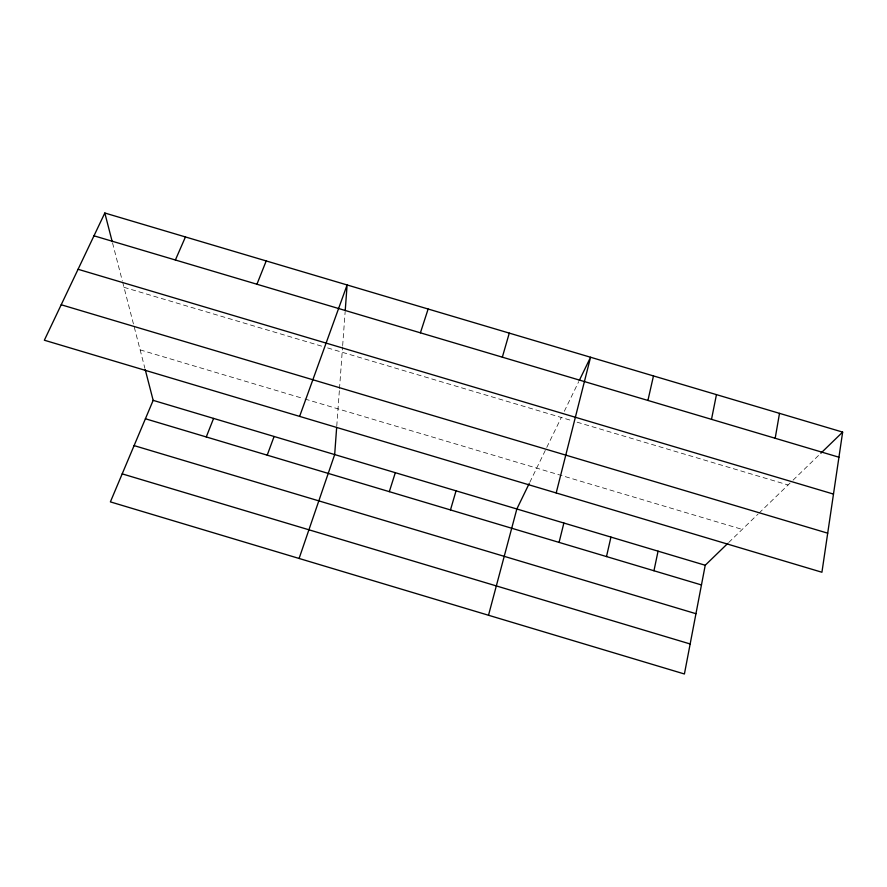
<?xml version="1.0" encoding="UTF-8"?>
<svg xmlns="http://www.w3.org/2000/svg" width="887" height="887" viewBox="0 0 887 887"><rect width="100%" height="100%" fill="white"/><g stroke="black" fill="none" stroke-linecap="round" stroke-linejoin="round"><path stroke-width="0.67" stroke-dasharray="4.43 3.33" d="M336.761 426.093L339.399 390.025M339.499 388.683L342.559 346.939M342.659 345.62L345.11 312.202M529.794 482.328L561.305 417.478M564.32 411.269L578.723 381.632M728.715 542.5L758.086 514.039M759.072 513.074L792.058 481.12M793.056 480.155L819.876 454.166M123.992 287.321L322.314 346.34M327.602 347.926L571.838 420.615M577.104 422.179L788.088 484.967M140.135 349.866L303.676 398.629M304.995 399.028L742.219 529.406M112.549 242.983L122.306 280.802M122.65 282.11L144.891 368.305"/><path stroke-width="1.33" d="M336.661 427.412L334.676 454.576L299.096 558.466M345.209 310.838L347.105 284.96L299.618 416.391M842.65 432.102L821.927 572.248L44.35 340.22L104.821 213.013L842.65 432.102L820.863 453.213M775.183 438.267L779.507 413.353M727.75 543.432L705.232 565.252L684.409 673.987L110.387 501.887L153.163 400.359L145.224 369.613M711.507 419.34L716.452 394.626M653.952 570.751L658.065 551.16M647.92 400.436L653.475 375.922M606.497 556.57L610.943 537.09M559.076 542.4L563.877 523.031M556.193 492.95L590.565 357.25L579.311 380.412M488.504 615.256L516.844 508.983L529.217 483.515M502.341 357.173L509.282 333.113M450.474 509.936L456.051 490.821M389.315 491.653L395.325 472.693M420.405 332.825L428.133 309.02M267.209 455.164L274.094 436.482M206.272 436.947L213.59 418.409M256.931 284.239L266.211 260.933M175.382 260.002L185.45 236.951M93.978 235.809L838.936 457.215M78.067 269.282L833.481 494.081M61.203 304.762L827.704 533.176M153.163 400.359L705.232 565.252M145.413 418.764L701.462 584.954M134.103 445.607L695.951 613.704M122.195 473.869L690.164 643.973M104.821 213.013L112.217 241.685"/></g></svg>
